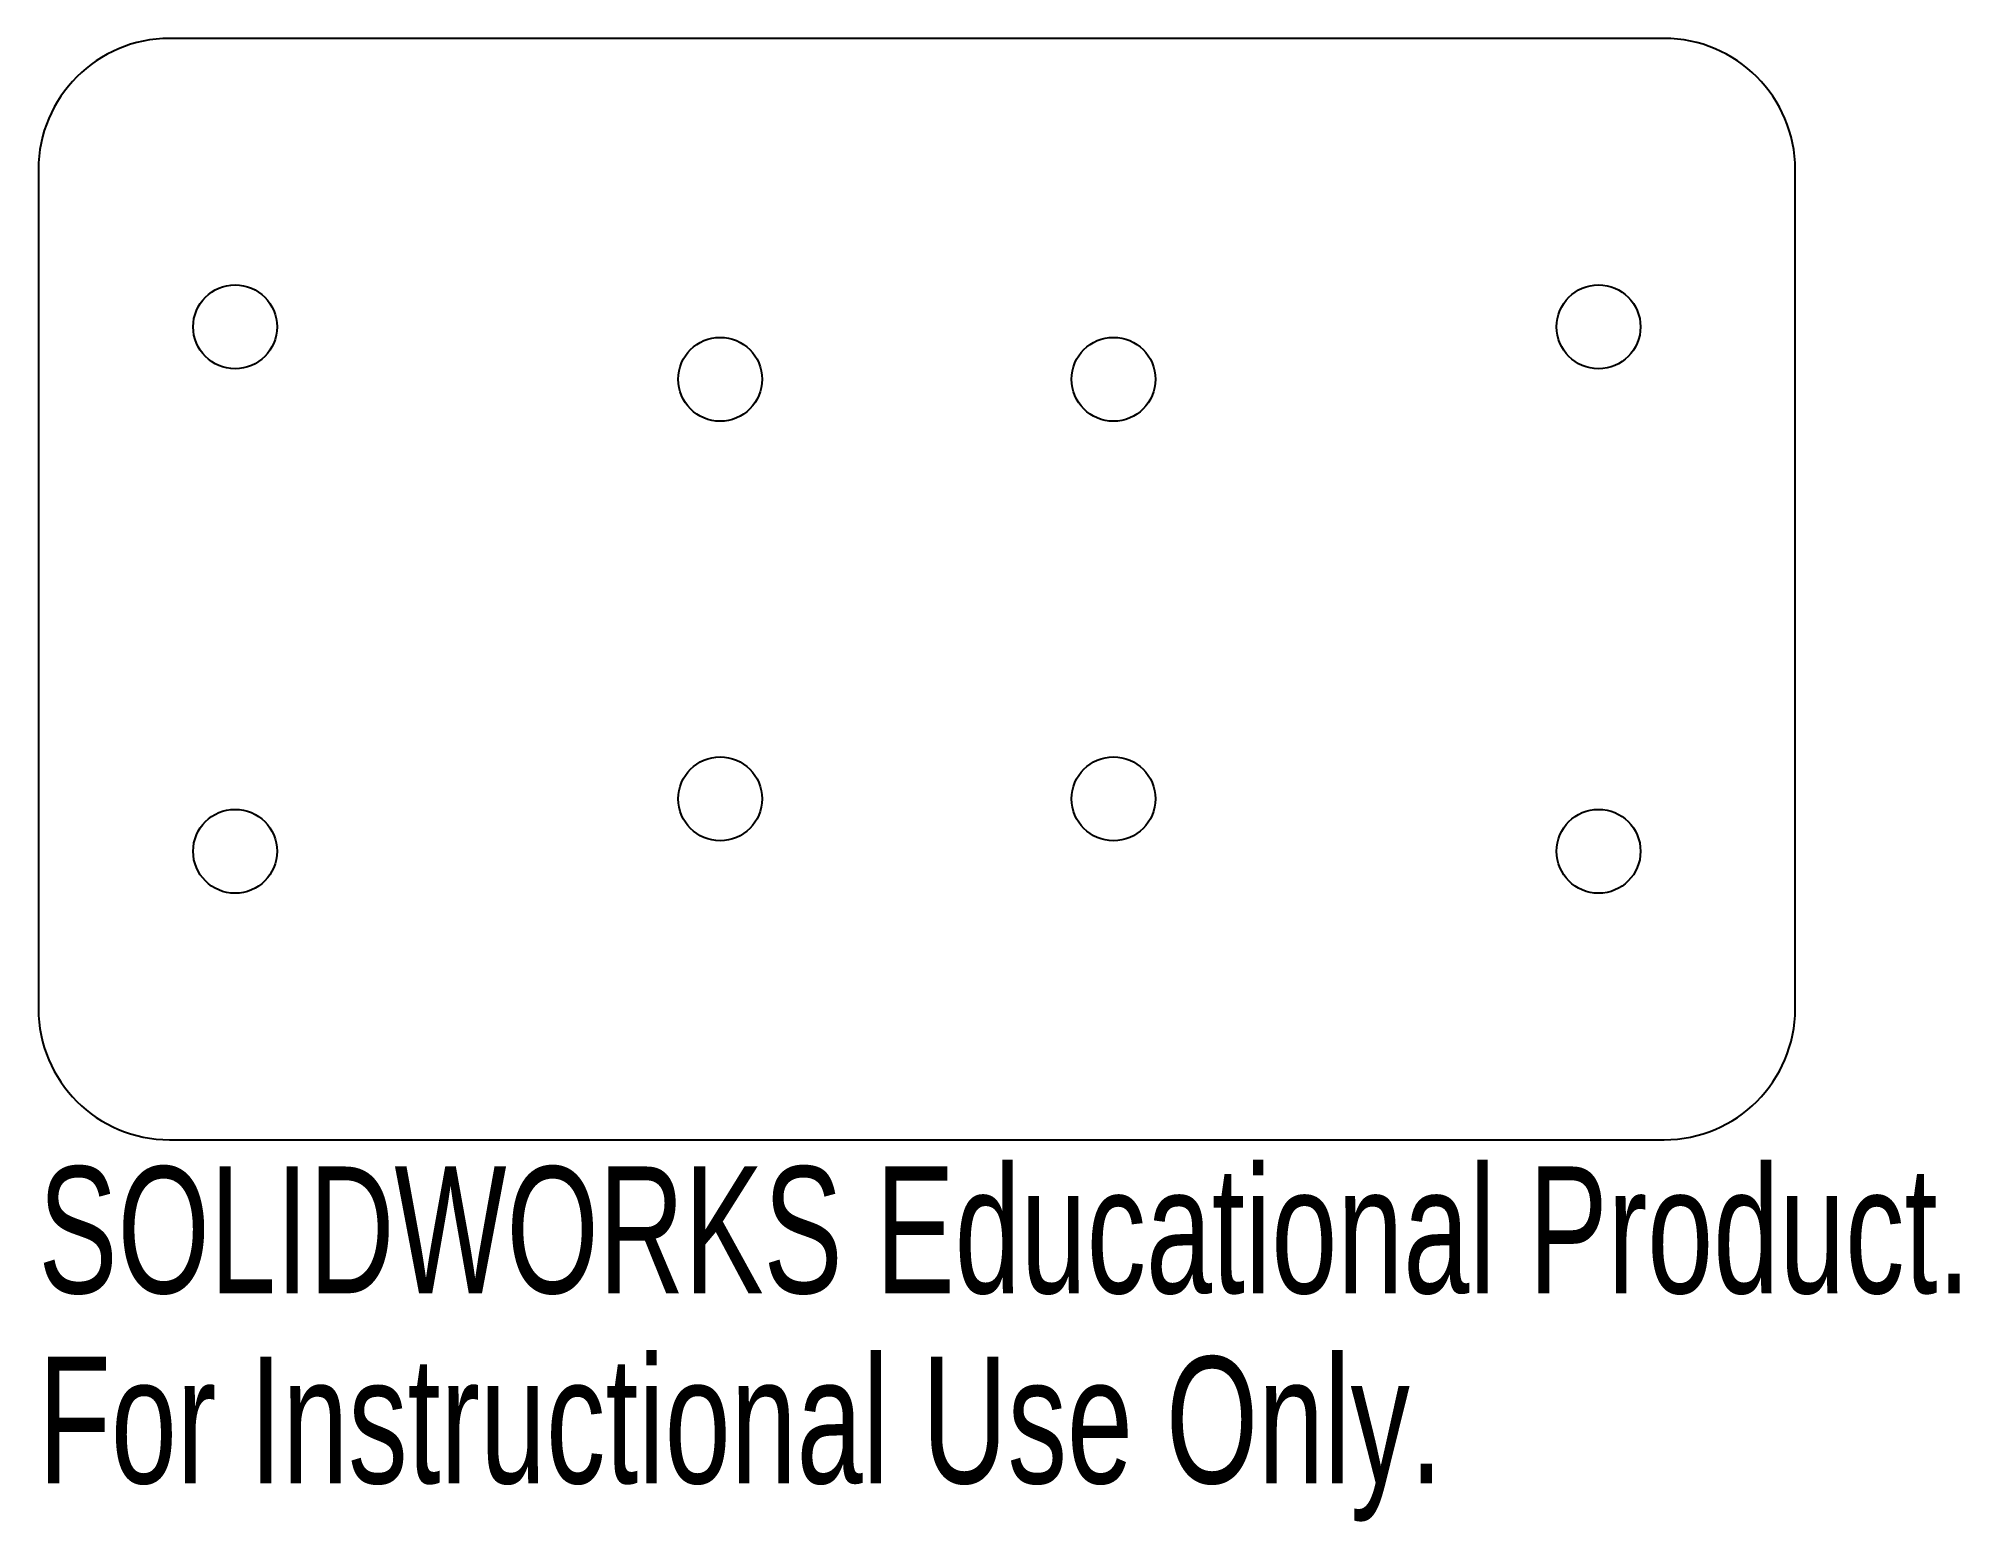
# Model space of a CAD drawing. Header units: millimetres. Extents: x 0 to 73.3, y -14.6 to 42.
import ezdxf

# ---------------------------------------------------------------- set-up
doc = ezdxf.new("R2010")
doc.units = ezdxf.units.MM
doc.styles.add('SLDTEXTSTYLE0', font='TXT', dxfattribs={"width": 0.7})

msp = doc.modelspace()

# ---------------------------------------------------------------- linework, layer by layer
at = {"color": 7, "linetype": 'Continuous', "lineweight": 25}
for p, q in [((62, 42), (5, 42)), ((0, 37), (0, 5)), ((67, 5), (67, 37)), ((5, 0), (62, 0))]:
    msp.add_line(p, q, dxfattribs=at)
for centre in [(7.5, 31), (59.5, 31), (26, 29), (41, 29), (26, 13), (41, 13), (7.5, 11), (59.5, 11)]:
    msp.add_circle(centre, 1.6, dxfattribs=at)
for centre, start, end in [((5, 37), 90, 180), ((62, 37), 0, 90), ((5, 5), 180, 270), ((62, 5), 270, 0)]:
    msp.add_arc(centre, 5, start, end, dxfattribs=at)

# ---------------------------------------------------------------- texts
at = {"color": 7, "linetype": 'Continuous', "char_height": 4.83362, "attachment_point": 1, "style": 'SLDTEXTSTYLE0'}
for s, insert in [('SOLIDWORKS Educational Product.', (0, -1.02)), ('For Instructional Use Only.', (0, -8.27))]:
    msp.add_mtext(s, dxfattribs=dict(at, insert=insert))

doc.saveas('drawing.dxf')
